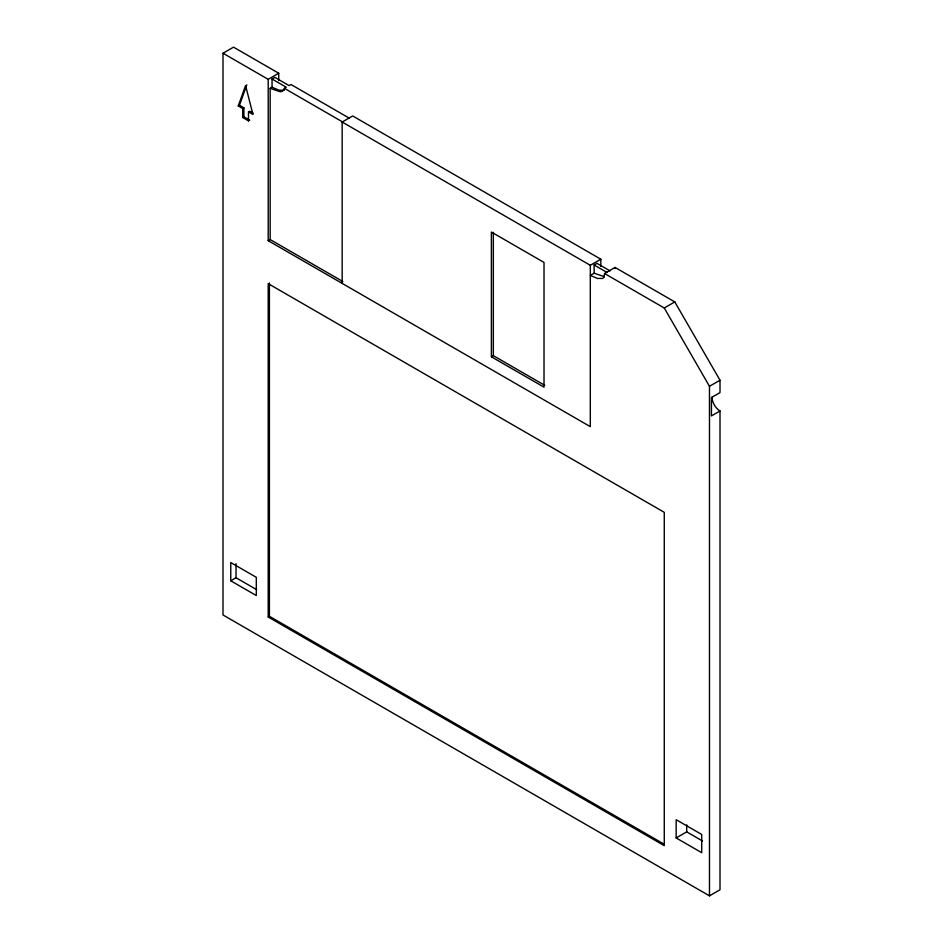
<?xml version="1.0" encoding="UTF-8"?>
<svg xmlns="http://www.w3.org/2000/svg" width="943" height="943" viewBox="0 0 943 943"><rect width="100%" height="100%" fill="white"/><g stroke="black" fill="none" stroke-linecap="round" stroke-linejoin="round"><path stroke-width="1.41" d="M270.158 88.336L272.044 87.251L272.044 79.023L286.283 87.251L284.397 88.336L282.487 91.341L280.224 91.742L270.158 88.336L270.158 239.557L342.851 281.521M238.237 105.97L245.593 85.565L252.948 114.468L248.492 111.899L248.492 120.857L249.718 120.15L243.907 116.802L242.693 117.51L242.693 108.539L238.237 105.97L239.451 105.274L246.807 84.87M712.048 397.192A11.257 6.507 60 0 0 720.004 410.983L720.004 889.768L709.478 895.85L222.996 614.977L222.996 53.232L233.522 47.15L278.727 73.248L278.727 80.579M222.996 53.232L268.201 79.33L278.727 73.248M272.044 79.023L274.885 77.397L289.112 85.613L291.01 84.516L349.464 118.276M242.693 108.539L243.907 107.844L243.907 116.802M248.492 111.899L249.718 111.191L253.054 113.125M342.168 283.395L342.168 122.036L352.694 115.954L600.832 259.219L600.832 266.456M268.201 79.33L268.201 240.689L270.158 239.557M342.168 122.036L590.306 265.289L600.832 259.219M720.004 410.983L711.435 415.934L711.435 397.545L720.004 392.594L720.004 380.218L674.799 301.925L615.06 267.435L604.546 273.517L604.05 277.277L602.636 278.444L597.426 278.444L590.306 275.427L594.149 273.211L594.149 264.995L596.978 263.356L610.038 270.889M491.386 356.796L544.017 387.172L544.017 262.437L491.386 232.049L491.386 356.796L493.342 355.664L544.724 385.322M604.546 273.517L664.273 307.996L674.799 301.925M230.764 580.794L256.307 595.54L256.307 577.316L230.764 562.558L230.764 580.794L236.033 577.753L256.708 589.693M268.201 616.993L664.273 845.671L664.273 512.332L268.201 283.654L268.201 616.993L269.415 616.298L664.214 844.233M709.478 895.85L709.478 386.3L720.004 380.218M676.166 837.938L701.71 852.696L701.71 834.461L676.166 819.715L676.166 837.938L686.693 831.867L702.5 840.991M284.373 90.257L279.163 90.257L272.044 87.251M604.215 276.617L594.149 273.211M594.149 264.995L607.198 272.527M284.397 88.336L342.851 122.095M239.451 105.274L243.907 107.844M242.693 117.51L248.492 120.857M268.201 240.689L590.306 426.649L590.306 265.289M664.273 307.996L709.478 386.3M686.693 824.854L686.693 831.867M615.06 267.435L615.06 268.39M493.342 232.391L493.342 355.664M269.415 282.959L269.415 616.298M236.033 563.725L236.033 577.753"/></g></svg>
